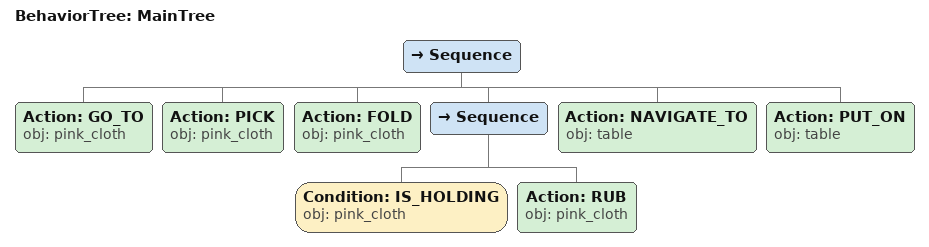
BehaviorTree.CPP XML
<root main_tree_to_execute="MainTree">
  <BehaviorTree ID="MainTree">
    <Sequence>
      <!-- Go to pink_cloth -->
      <Action ID="GO_TO" obj="pink_cloth" />
      <!-- Pick pink_cloth -->
      <Action ID="PICK" obj="pink_cloth" />
      <!-- Fold pink_cloth -->
      <Action ID="FOLD" obj="pink_cloth" />
      <Sequence>
        <!-- Check pink_cloth is holding before WIPE -->
        <Condition ID="IS_HOLDING" obj="pink_cloth" />
        <!-- Wipe pink_cloth -->
        <Action ID="RUB" obj="pink_cloth" />
      </Sequence>
      <!-- Rub pink_cloth -->
      <Action ID="NAVIGATE_TO" obj="table" />
      <!-- Place on table -->
      <Action ID="PUT_ON" obj="table" />
    </Sequence>
  </BehaviorTree>
</root>
